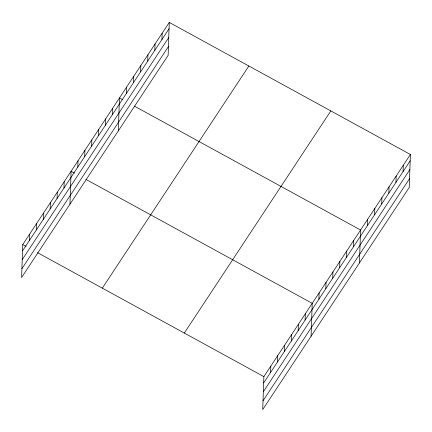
<?xml version="1.0" encoding="UTF-8"?>
<svg xmlns="http://www.w3.org/2000/svg" width="432" height="432" viewBox="0 0 432 432"><rect width="100%" height="100%" fill="white"/><g stroke="black" fill="none" stroke-linecap="round" stroke-linejoin="round"><path stroke-width="0.65" d="M169.279 22.421L22.75 244.561L21.6 277.511L168.129 55.366L169.279 22.421L410.4 154.489L409.25 187.439L262.721 409.579L263.871 376.634L410.4 154.489M29.435 240.397L29.657 234.09M36.347 229.927L36.563 223.614M43.254 219.451L43.475 213.143M50.161 208.98L50.382 202.673M57.067 198.509L57.289 192.197M63.979 188.033L64.195 181.726M69.952 204.206L71.107 171.256L74.515 173.124M77.792 167.092L78.014 160.78M84.699 156.616L84.92 150.309M91.606 146.146L91.827 139.838M98.518 135.675L98.734 129.362M105.424 125.199L105.646 118.892M112.331 114.728L112.552 108.421M118.309 130.896L119.459 97.945L122.299 99.506M126.355 93.463L126.576 87.156M133.472 82.674L133.693 76.367M140.589 71.885L140.81 65.578M147.706 61.096L147.928 54.788M154.823 50.306L155.045 43.999M161.941 39.517L162.162 33.21M270.562 372.47L270.783 366.158M277.468 361.994L277.69 355.687M284.375 351.524L284.596 345.217M291.281 341.053L291.503 334.741M298.193 330.577L298.409 324.27M305.1 320.107L305.321 313.799M311.078 336.274L312.228 303.323L85.882 179.35M318.913 299.16L319.135 292.853M325.82 288.689L326.041 282.382M332.732 278.213L332.948 271.906M339.638 267.743L339.86 261.436M346.545 257.272L346.766 250.965M353.452 246.796L353.673 240.489M359.429 262.969L360.58 230.018L134.239 106.04M367.475 225.536L367.697 219.229M374.593 214.747L374.814 208.44M381.71 203.958L381.931 197.651M388.827 193.169L389.048 186.856M395.944 182.38L396.166 176.067M403.061 171.585L403.283 165.278M22.529 250.868L169.058 28.728M22.221 259.659L168.75 37.519M21.908 268.72L168.437 46.575M102.319 288.144L248.848 66.004M184.302 333.05L330.831 110.905M263.655 382.941L410.179 160.796M263.347 391.732L409.871 169.587M263.029 400.788L409.558 178.648M22.75 244.561L26.163 246.429M37.53 252.655L263.871 376.634"/></g></svg>
